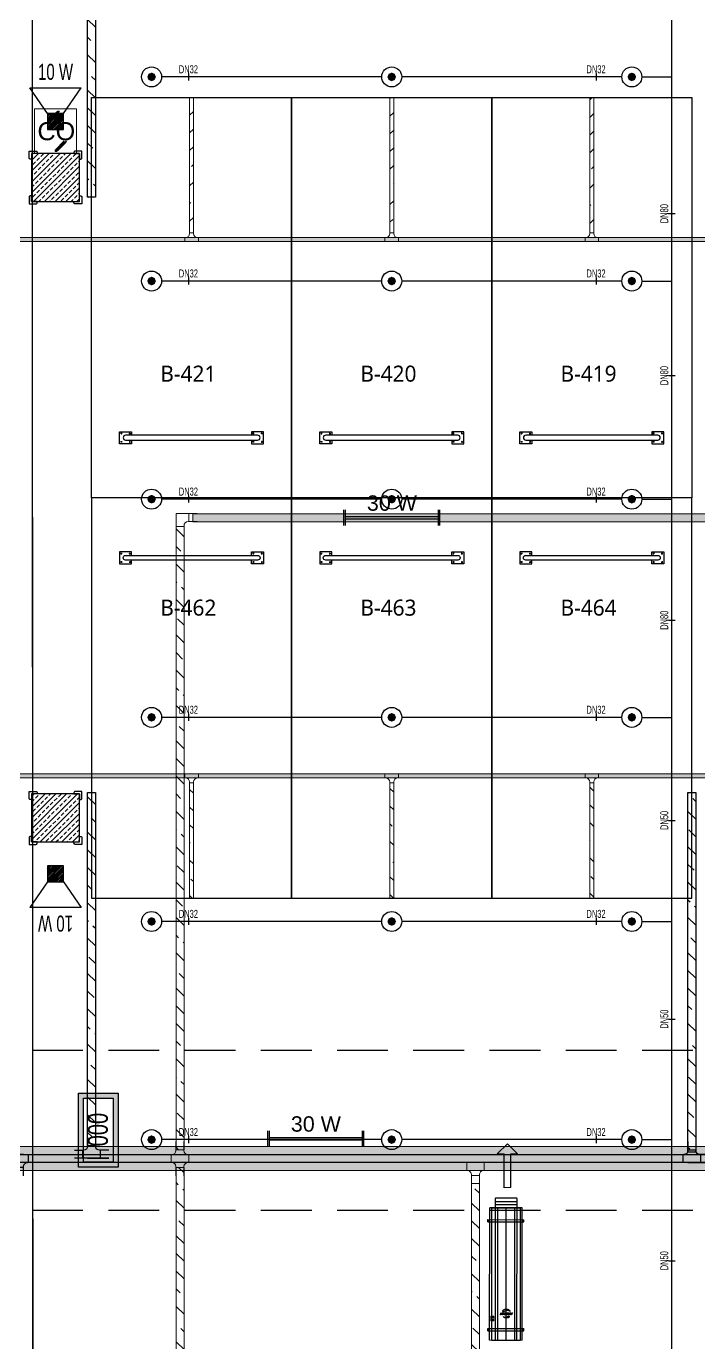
# Model space of a CAD drawing. Header units: millimetres. Extents: x -379292 to 1221486, y 92049 to 447512.
# Drawn here: x -167020 to -158620, y 170064 to 186507 of the extents above; entities that cross this region are included whole.
import ezdxf
from ezdxf.enums import TextEntityAlignment as Align

# ---------------------------------------------------------------- set-up
doc = ezdxf.new("R2010")
doc.units = ezdxf.units.MM
doc.linetypes.add('HIDDEN', pattern=[9.525, 6.35, -3.175])
for name, color, linetype in [('-M-YNGN-BORUID', 7, 'Continuous'), ('-M-YNGN-BORUUZUN', 7, 'Continuous'), ('-M-YNGN-BORUYUK', 7, 'Continuous'), ('-M-YNGN-SPR-YUK', 7, 'Continuous'), ('-M-YNGN-ZON4-CAP-', 7, 'Continuous'), ('-M-YNGN-ZON4-SPR-', 7, 'Continuous'), ('05_HATCH CONCRETE', 141, 'Continuous'), ('05_SYMBOL', 2, 'Continuous'), ('08_ARAÇ SAYIM', 140, 'Continuous'), ('08_LAMP', 4, 'Continuous'), ('08_LOUD SYSTEM', 4, 'Continuous'), ('202-A-Y-MahalAd', 141, 'Continuous'), ('AIR-J-U-355', 2, 'Continuous'), ('AIRONN ZONLAMA', 4, 'Continuous'), ('E_CT_ZA', 6, 'Continuous'), ('JF355', 2, 'Continuous')]:
    doc.layers.add(name, color=color, linetype=linetype)
doc.layers.add('-M-YNGN-SPR-CAPCIZGI', color=188, linetype='Continuous', plot=False)
for name, color, linetype, lineweight in [('-M-YNGN-ZON4', 3, 'SP', 30), ('08_DEDECTOR', 3, 'Continuous', 9), ('E_CT_AYDINLATMA', 3, 'Continuous', 9), ('E_CT_KA', 4, 'Continuous', 9), ('E_CT_KIRMIZI', 1, 'Continuous', 9)]:
    doc.layers.add(name, color=color, linetype=linetype, lineweight=lineweight)
doc.styles.add('CIZGI', font='tahoma.ttf', dxfattribs={"width": 0.8, "oblique": 20})
doc.styles.add('HCAD', font='HCAD.SHX', dxfattribs={"width": 0.8, "height": 0.2})
doc.styles.add('PIPESIZE', font='hcad.shx', dxfattribs={"width": 0.8})
doc.styles.add('SPR-NOT', font='romans.shx')
doc.styles.get("Standard").update_dxf_attribs({"font": 'segoeuil.ttf'})
doc.styles.add('TR', font='tsimpali.shx', dxfattribs={"width": 0.7})
doc.styles.add('WMF-Arial', font='TURK.SHX')
doc.styles.add('YAZI-2', font='arial.ttf', dxfattribs={"height": 2})
doc.styles.add('YAZI-3', font='arial.ttf', dxfattribs={"height": 3})
doc.linetypes.add('SP', pattern='A,2,-0.1,["SP",CIZGI,S=0.14,R=0.2,X=0,Y=-0.07],-0.255', length=2.355)
pattern_1 = [(225, (905000, -3e-07), (67.351921, -67.351921), []), (225, (904932.65, -3e-07), (67.351921, -67.351921), [47.625, -23.8125])]

# ---------------------------------------------------------------- blocks, each defined once
blk = doc.blocks.new('202_Vida')
at = {"color": 0, "linetype": 'ByBlock', "ltscale": 0.2}
for points in [[(1, 0), (-1, 0)], [(0, 1), (0, -1)]]:
    blk.add_lwpolyline(points, dxfattribs=at)
at = {"color": 0, "linetype": 'ByBlock'}
for radius in [0.42, 0.23, 0.155]:
    blk.add_circle((0, 0), radius, dxfattribs=at)
blk = doc.blocks.new('202_Stoper')
at = {"color": 0, "linetype": 'ByBlock'}
for points in [[(-750, -30), (-750, -75), (-900, -75), (-900, 75), (-750, 75), (-750, 30)], [(750, -30), (750, -75), (900, -75), (900, 75), (750, 75), (750, 30)]]:
    blk.add_lwpolyline(points, dxfattribs=at)
blk.add_lwpolyline([(825, -30, 1), (825, 30), (-825, 30, 1), (-825, -30)], format="xyb", close=True, dxfattribs=at)
at = {"color": 0, "linetype": 'ByBlock', "yscale": 10, "zscale": 10, "rotation": 180}
for p, xscale in [((-877, 53), -10), ((-772, 53), 10), ((772, 53), -10), ((877, 53), 10)]:
    blk.add_blockref('202_Vida', p, dxfattribs=dict(at, xscale=xscale))
at = {"color": 0, "linetype": 'ByBlock', "yscale": 10, "zscale": 10}
for p, xscale in [((-877, -52), 10), ((-772, -52), -10), ((772, -52), 10), ((877, -52), -10)]:
    blk.add_blockref('202_Vida', p, dxfattribs=dict(at, xscale=xscale))
blk = doc.blocks.new('202_Mahalblok')
at = {"color": 0, "linetype": 'ByBlock', "flags": 128}
blk.add_lwpolyline([(0, 0), (0, 5000), (2500, 5000), (2500, 0)], close=True, dxfattribs=at)
at = {"color": 252}
blk.add_blockref('202_Stoper', (1250, 750), dxfattribs=at)
at = {"color": 0, "linetype": 'ByBlock', "ltscale": 25}
blk.add_attdef('MAHALNO', text='', height=200, dxfattribs=at).set_placement((1209, 1390), align=Align.BOTTOM_CENTER)
blk = doc.blocks.new('bariyer')
at = {"color": 8, "ltscale": 25}
blk.add_lwpolyline([(0, -70), (15, -70, 0.414214), (30, -55), (30, 30), (-55, 30, 0.414214), (-70, 15), (-70, 0), (0, 0)], format="xyb", close=True, dxfattribs=at)
blk = doc.blocks.new('OtoParkBodrumKatMimari')
at = {"layer": '05_HATCH CONCRETE'}
h = blk.add_hatch(dxfattribs=at)
h.set_pattern_fill('ANSI33', color=8, scale=15, angle=180, style=0)
h.set_pattern_definition(pattern_1)
h.paths.add_polyline_path([(80000, 84100), (79400, 84100), (79400, 83500), (80000, 83500)])
h = blk.add_hatch(dxfattribs=at)
h.set_pattern_fill('ANSI33', color=8, scale=15, angle=180, style=0)
h.set_pattern_definition(pattern_1)
h.paths.add_polyline_path([(80000, 76100), (79400, 76100), (79400, 75500), (80000, 75500)])
at = {"color": 5}
for points in [[(80000, 84100), (79400, 84100), (79400, 83500), (80000, 83500)], [(80000, 76100), (79400, 76100), (79400, 75500), (80000, 75500)]]:
    blk.add_lwpolyline(points, close=True, dxfattribs=at)
at = {"layer": '05_SYMBOL', "color": 252, "linetype": 'HIDDEN', "ltscale": 100}
for points in [[(19400, 72900), (128500, 72900)], [(19400, 70900), (128500, 70900)]]:
    blk.add_lwpolyline(points, dxfattribs=at)
at = {"layer": '05_SYMBOL', "color": 8, "xscale": -1}
for p in [(79400, 84100), (79400, 76100)]:
    blk.add_blockref('bariyer', p, dxfattribs=at)
at = {"layer": '05_SYMBOL', "color": 8}
for p in [(80000, 84100), (80000, 76100)]:
    blk.add_blockref('bariyer', p, dxfattribs=at)
at = {"layer": '05_SYMBOL', "color": 8, "rotation": 180}
for p in [(79400, 83500), (79400, 75500)]:
    blk.add_blockref('bariyer', p, dxfattribs=at)
at = {"layer": '05_SYMBOL', "color": 8, "xscale": -1, "rotation": 180}
for p in [(80000, 83500), (80000, 75500)]:
    blk.add_blockref('bariyer', p, dxfattribs=at)
at = {"layer": '202-A-Y-MahalAd', "color": 8, "ltscale": 25}
for p, values in [((80150, 79800), {'MAHALNO': 'B-421'}), ((82650, 79800), {'MAHALNO': 'B-420'}), ((85150, 79800), {'MAHALNO': 'B-419'})]:
    blk.add_blockref('202_Mahalblok', p, dxfattribs=at).add_auto_attribs(values)
ref = blk.add_blockref('202_Mahalblok', (80150, 79800), dxfattribs=dict(at, xscale=-1, rotation=180))
ref.add_attrib('MAHALNO', 'B-462', dxfattribs={"layer": '0', "color": 0, "linetype": 'ByBlock', "ltscale": 25, "height": 200}).set_placement((81359, 78267), align=Align.BOTTOM_CENTER)
ref = blk.add_blockref('202_Mahalblok', (82650, 79800), dxfattribs=dict(at, xscale=-1, rotation=180))
ref.add_attrib('MAHALNO', 'B-463', dxfattribs={"layer": '0', "color": 0, "linetype": 'ByBlock', "ltscale": 25, "height": 200}).set_placement((83859, 78267), align=Align.BOTTOM_CENTER)
ref = blk.add_blockref('202_Mahalblok', (85150, 79800), dxfattribs=dict(at, xscale=-1, rotation=180))
ref.add_attrib('MAHALNO', 'B-464', dxfattribs={"layer": '0', "color": 0, "linetype": 'ByBlock', "ltscale": 25, "height": 200}).set_placement((86359, 78267), align=Align.BOTTOM_CENTER)
blk = doc.blocks.new('SP-C-UP-12')
at = {"ltscale": 10}
blk.add_line((0, 0), (0, 0), dxfattribs=at)
at = {"color": 1, "linetype": 'Continuous'}
blk.add_circle((0, 0), 12.5, dxfattribs=at)
at = {"ltscale": 10}
for points in [[(-5.4, 0), (-3.8, 3.8), (-3.8, -3.8), (0, 5.4)], [(-3.8, -3.8), (0, 5.4), (0, -5.4), (3.8, 3.8)], [(0, -5.4), (3.8, 3.8), (3.8, -3.8), (5.4, 0)]]:
    blk.add_solid(points, dxfattribs=at)
at = {"layer": '-M-YNGN-SPR-YUK', "style": 'SPR-NOT', "width": 0.5, "flags": 9}
for tag, p in [('YUK', (0, 17.8)), ('CAP', (0, 14.4)), ('TIP', (0.2, 10.8))]:
    blk.add_attdef(tag, text='', height=2.5, dxfattribs=at).set_placement(p, align=Align.MIDDLE_CENTER)
blk = doc.blocks.new('SPRKL100')
at = {"layer": '-M-YNGN-SPR-CAPCIZGI'}
blk.add_line((0, 0.43), (0, -0.43), dxfattribs=at)
at = {"layer": '-M-YNGN-BORUID', "color": 0, "style": 'HCAD', "width": 0.8, "flags": 1}
blk.add_attdef('DIC', text='', height=0.4, dxfattribs=at).set_placement((0, -1.69), align=Align.CENTER)
at = {"layer": '-M-YNGN-BORUUZUN', "color": 0, "style": 'HCAD', "width": 0.7}
blk.add_attdef('BOY', text='', height=0.8, dxfattribs=at).set_placement((0, -1.08), align=Align.CENTER)
at = {"layer": '-M-YNGN-BORUYUK', "color": 6, "style": 'PIPESIZE', "width": 0.8}
blk.add_attdef('YUK', text='', height=0.5, dxfattribs=at).set_placement((0, 1.87), align=Align.CENTER)
at = {"color": 0, "style": 'PIPESIZE', "width": 0.7}
blk.add_attdef('CAP', text='', height=1, dxfattribs=at).set_placement((0, 0.45), align=Align.CENTER)
blk = doc.blocks.new('A$C69E781E7')
at = {"layer": '-M-YNGN-ZON4', "ltscale": 500}
for p, q in [((-5190.9, -7485.1), (-5190.9, -2137.6)), ((-5553.4, -5882.6), (-5828.4, -5882.6)), ((-5253.4, -5882.6), (-5528.4, -5882.6)), ((-5228.4, -5882.6), (-5190.9, -5882.6)), ((-5553.4, -6137.6), (-5828.4, -6137.6)), ((-5253.4, -6137.6), (-5528.4, -6137.6)), ((-5228.4, -6137.6), (-5190.9, -6137.6)), ((-5553.4, -6410.1), (-5828.4, -6410.1)), ((-5253.4, -6410.1), (-5528.4, -6410.1)), ((-5228.4, -6410.1), (-5190.9, -6410.1)), ((-5553.4, -6682.6), (-5828.4, -6682.6)), ((-5253.4, -6682.6), (-5528.4, -6682.6)), ((-5228.4, -6682.6), (-5190.9, -6682.6)), ((-5553.4, -6937.6), (-5828.4, -6937.6)), ((-5253.4, -6937.6), (-5528.4, -6937.6)), ((-5228.4, -6937.6), (-5190.9, -6937.6)), ((-5553.4, -7210.1), (-5828.4, -7210.1)), ((-5253.4, -7210.1), (-5528.4, -7210.1)), ((-5228.4, -7210.1), (-5190.9, -7210.1))]:
    blk.add_line(p, q, dxfattribs=at)
at = {"layer": '-M-YNGN-ZON4-CAP-'}
ref = blk.add_blockref('SPRKL100', (-5794.9, -5882.6), dxfattribs=dict(at, xscale=10, yscale=10, zscale=10))
ref.add_attrib('CAP', 'DN32', dxfattribs={"layer": '0', "color": 0, "height": 10, "style": 'PIPESIZE', "width": 0.7}).set_placement((-5794.9, -5878.1), align=Align.CENTER)
ref = blk.add_blockref('SPRKL100', (-5285.6, -5882.6), dxfattribs=dict(at, xscale=10, yscale=10, zscale=10))
ref.add_attrib('CAP', 'DN32', dxfattribs={"layer": '0', "color": 0, "height": 10, "style": 'PIPESIZE', "width": 0.7}).set_placement((-5285.6, -5878.1), align=Align.CENTER)
ref = blk.add_blockref('SPRKL100', (-5190.9, -6053.4), dxfattribs=dict(at, xscale=10.00000000000001, yscale=10.00000000000001, zscale=10.00000000000001, rotation=90))
ref.add_attrib('CAP', 'DN80', dxfattribs={"layer": '0', "color": 0, "height": 10, "rotation": 90, "style": 'PIPESIZE', "width": 0.7}).set_placement((-5195.4, -6053.4), align=Align.CENTER)
ref = blk.add_blockref('SPRKL100', (-5794.9, -6137.6), dxfattribs=dict(at, xscale=10, yscale=10, zscale=10))
ref.add_attrib('CAP', 'DN32', dxfattribs={"layer": '0', "color": 0, "height": 10, "style": 'PIPESIZE', "width": 0.7}).set_placement((-5794.9, -6133.1), align=Align.CENTER)
ref = blk.add_blockref('SPRKL100', (-5285.6, -6137.6), dxfattribs=dict(at, xscale=10, yscale=10, zscale=10))
ref.add_attrib('CAP', 'DN32', dxfattribs={"layer": '0', "color": 0, "height": 10, "style": 'PIPESIZE', "width": 0.7}).set_placement((-5285.6, -6133.1), align=Align.CENTER)
ref = blk.add_blockref('SPRKL100', (-5190.9, -6255.7), dxfattribs=dict(at, xscale=10.00000000000001, yscale=10.00000000000001, zscale=10.00000000000001, rotation=90))
ref.add_attrib('CAP', 'DN80', dxfattribs={"layer": '0', "color": 0, "height": 10, "rotation": 90, "style": 'PIPESIZE', "width": 0.7}).set_placement((-5195.4, -6255.7), align=Align.CENTER)
ref = blk.add_blockref('SPRKL100', (-5794.9, -6410.1), dxfattribs=dict(at, xscale=10, yscale=10, zscale=10))
ref.add_attrib('CAP', 'DN32', dxfattribs={"layer": '0', "color": 0, "height": 10, "style": 'PIPESIZE', "width": 0.7}).set_placement((-5794.9, -6405.6), align=Align.CENTER)
ref = blk.add_blockref('SPRKL100', (-5285.6, -6410.1), dxfattribs=dict(at, xscale=10, yscale=10, zscale=10))
ref.add_attrib('CAP', 'DN32', dxfattribs={"layer": '0', "color": 0, "height": 10, "style": 'PIPESIZE', "width": 0.7}).set_placement((-5285.6, -6405.6), align=Align.CENTER)
ref = blk.add_blockref('SPRKL100', (-5190.9, -6561.3), dxfattribs=dict(at, xscale=10.00000000000001, yscale=10.00000000000001, zscale=10.00000000000001, rotation=90))
ref.add_attrib('CAP', 'DN80', dxfattribs={"layer": '0', "color": 0, "height": 10, "rotation": 90, "style": 'PIPESIZE', "width": 0.7}).set_placement((-5195.4, -6561.3), align=Align.CENTER)
ref = blk.add_blockref('SPRKL100', (-5794.9, -6682.6), dxfattribs=dict(at, xscale=10, yscale=10, zscale=10))
ref.add_attrib('CAP', 'DN32', dxfattribs={"layer": '0', "color": 0, "height": 10, "style": 'PIPESIZE', "width": 0.7}).set_placement((-5794.9, -6678.1), align=Align.CENTER)
ref = blk.add_blockref('SPRKL100', (-5285.6, -6682.6), dxfattribs=dict(at, xscale=10, yscale=10, zscale=10))
ref.add_attrib('CAP', 'DN32', dxfattribs={"layer": '0', "color": 0, "height": 10, "style": 'PIPESIZE', "width": 0.7}).set_placement((-5285.6, -6678.1), align=Align.CENTER)
ref = blk.add_blockref('SPRKL100', (-5190.9, -6811.4), dxfattribs=dict(at, xscale=10.00000000000001, yscale=10.00000000000001, zscale=10.00000000000001, rotation=90))
ref.add_attrib('CAP', 'DN50', dxfattribs={"layer": '0', "color": 0, "height": 10, "rotation": 90, "style": 'PIPESIZE', "width": 0.7}).set_placement((-5195.4, -6811.4), align=Align.CENTER)
ref = blk.add_blockref('SPRKL100', (-5794.9, -6937.6), dxfattribs=dict(at, xscale=10, yscale=10, zscale=10))
ref.add_attrib('CAP', 'DN32', dxfattribs={"layer": '0', "color": 0, "height": 10, "style": 'PIPESIZE', "width": 0.7}).set_placement((-5794.9, -6933.1), align=Align.CENTER)
ref = blk.add_blockref('SPRKL100', (-5285.6, -6937.6), dxfattribs=dict(at, xscale=10, yscale=10, zscale=10))
ref.add_attrib('CAP', 'DN32', dxfattribs={"layer": '0', "color": 0, "height": 10, "style": 'PIPESIZE', "width": 0.7}).set_placement((-5285.6, -6933.1), align=Align.CENTER)
ref = blk.add_blockref('SPRKL100', (-5190.9, -7059.6), dxfattribs=dict(at, xscale=10.00000000000001, yscale=10.00000000000001, zscale=10.00000000000001, rotation=90))
ref.add_attrib('CAP', 'DN50', dxfattribs={"layer": '0', "color": 0, "height": 10, "rotation": 90, "style": 'PIPESIZE', "width": 0.7}).set_placement((-5195.4, -7059.6), align=Align.CENTER)
ref = blk.add_blockref('SPRKL100', (-5794.9, -7210.1), dxfattribs=dict(at, xscale=10, yscale=10, zscale=10))
ref.add_attrib('CAP', 'DN32', dxfattribs={"layer": '0', "color": 0, "height": 10, "style": 'PIPESIZE', "width": 0.7}).set_placement((-5794.9, -7205.6), align=Align.CENTER)
ref = blk.add_blockref('SPRKL100', (-5285.6, -7210.1), dxfattribs=dict(at, xscale=10, yscale=10, zscale=10))
ref.add_attrib('CAP', 'DN32', dxfattribs={"layer": '0', "color": 0, "height": 10, "style": 'PIPESIZE', "width": 0.7}).set_placement((-5285.6, -7205.6), align=Align.CENTER)
ref = blk.add_blockref('SPRKL100', (-5190.9, -7361.4), dxfattribs=dict(at, xscale=10.00000000000001, yscale=10.00000000000001, zscale=10.00000000000001, rotation=90))
ref.add_attrib('CAP', 'DN50', dxfattribs={"layer": '0', "color": 0, "height": 10, "rotation": 90, "style": 'PIPESIZE', "width": 0.7}).set_placement((-5195.4, -7361.4), align=Align.CENTER)
at = {"layer": '-M-YNGN-ZON4-SPR-'}
for p in [(-5840.9, -5882.6), (-5540.9, -5882.6), (-5240.9, -5882.6), (-5840.9, -6137.6), (-5540.9, -6137.6), (-5240.9, -6137.6), (-5840.9, -6410.1), (-5540.9, -6410.1), (-5240.9, -6410.1), (-5840.9, -6682.6), (-5540.9, -6682.6), (-5240.9, -6682.6), (-5840.9, -6937.6), (-5540.9, -6937.6), (-5240.9, -6937.6), (-5840.9, -7210.1), (-5540.9, -7210.1), (-5240.9, -7210.1)]:
    blk.add_blockref('SP-C-UP-12', p, dxfattribs=at)
blk = doc.blocks.new('*U601')
h = blk.add_hatch()
h.set_pattern_fill('ANSI33', color=0, scale=50, angle=1, style=0)
h.paths.add_polyline_path([(-44717, 100), (-232, 100), (-232, 0), (-44717, 0)])
at = {"color": 0}
blk.add_lwpolyline([(-44717, 100), (-232, 100), (-232, 0), (-44717, 0)], close=True, dxfattribs=at)
at = {"ltscale": 25, "flags": 1}
for tag, p in [('YUKSEKLIK', (-229, -149)), ('KALINLIK', (-229, -213))]:
    blk.add_attdef(tag, p, '', height=50, dxfattribs=at)
blk = doc.blocks.new('*U602')
h = blk.add_hatch()
h.set_pattern_fill('ANSI33', color=0, scale=50, angle=1, style=0)
h.paths.add_polyline_path([(-7839, 100), (-514, 100), (-514, 0), (-7839, 0)])
at = {"color": 0}
blk.add_lwpolyline([(-7839, 100), (-514, 100), (-514, 0), (-7839, 0)], close=True, dxfattribs=at)
at = {"ltscale": 25, "flags": 1}
for tag, p in [('YUKSEKLIK', (-229, -149)), ('KALINLIK', (-229, -213))]:
    blk.add_attdef(tag, p, '', height=50, dxfattribs=at)
blk = doc.blocks.new('*U133')
at = {"color": 0}
for p, q in [((0, 0), (0, 264)), ((0, 264), (264, 264)), ((160, 264), (160, 164)), ((0, 104), (100, 104)), ((100, 0), (100, 114)), ((264, 164), (150, 164))]:
    blk.add_line(p, q, dxfattribs=at)
blk.add_arc((150, 114), 50, 90, 180, dxfattribs=at)
blk = doc.blocks.new('*U603')
h = blk.add_hatch()
h.set_pattern_fill('ANSI33', color=0, scale=50, angle=1, style=0)
h.paths.add_polyline_path([(-8167, 100), (-382, 100), (-382, 0), (-8167, 0)])
at = {"color": 0}
blk.add_lwpolyline([(-8167, 100), (-382, 100), (-382, 0), (-8167, 0)], close=True, dxfattribs=at)
at = {"ltscale": 25, "flags": 1}
for tag, p in [('YUKSEKLIK', (-229, -149)), ('KALINLIK', (-229, -213))]:
    blk.add_attdef(tag, p, '', height=50, dxfattribs=at)
blk = doc.blocks.new('*U213')
at = {"color": 0}
for p, q in [((0, 428), (0, 314)), ((100, 428), (100, 314)), ((-164, 264), (-50, 264)), ((-60, 264), (-60, 164)), ((0, 324), (100, 324)), ((264, 264), (150, 264)), ((160, 264), (160, 164)), ((-164, 164), (-50, 164)), ((0, 0), (0, 114)), ((0, 104), (100, 104)), ((100, 0), (100, 114)), ((264, 164), (150, 164))]:
    blk.add_line(p, q, dxfattribs=at)
for centre, start, end in [((-50, 314), 270, 0), ((150, 314), 180, 270), ((-50, 114), 0, 90), ((150, 114), 90, 180)]:
    blk.add_arc(centre, 50, start, end, dxfattribs=at)
blk = doc.blocks.new('*U756')
h = blk.add_hatch()
h.set_pattern_fill('ANSI33', color=0, scale=50, angle=1, style=0)
h.paths.add_polyline_path([(-1851, 50), (57124, 50), (57124, 0), (-1851, 0)])
at = {"color": 0}
blk.add_lwpolyline([(-1851, 50), (57124, 50), (57124, 0), (-1851, 0)], close=True, dxfattribs=at)
at = {"ltscale": 25, "flags": 1}
for tag, p in [('YUKSEKLIK', (-229, -149)), ('KALINLIK', (-229, -213))]:
    blk.add_attdef(tag, p, '', height=50, dxfattribs=at)
blk = doc.blocks.new('*U767')
h = blk.add_hatch()
h.set_pattern_fill('ANSI33', color=0, scale=50, angle=1, style=0)
h.paths.add_polyline_path([(-2083, 50), (52607, 50), (52607, 0), (-2083, 0)])
at = {"color": 0}
blk.add_lwpolyline([(-2083, 50), (52607, 50), (52607, 0), (-2083, 0)], close=True, dxfattribs=at)
at = {"ltscale": 25, "flags": 1}
for tag, p in [('YUKSEKLIK', (-229, -149)), ('KALINLIK', (-229, -213))]:
    blk.add_attdef(tag, p, '', height=50, dxfattribs=at)
blk = doc.blocks.new('*U903')
h = blk.add_hatch()
h.set_pattern_fill('ANSI33', color=0, scale=50, angle=1, style=0)
h.paths.add_polyline_path([(-3797, 100), (140, 100), (140, 0), (-3797, 0)])
at = {"color": 0}
blk.add_lwpolyline([(-3797, 100), (140, 100), (140, 0), (-3797, 0)], close=True, dxfattribs=at)
at = {"ltscale": 25, "flags": 1}
for tag, p in [('YUKSEKLIK', (-229, -149)), ('KALINLIK', (-229, -213))]:
    blk.add_attdef(tag, p, '', height=50, dxfattribs=at)
blk = doc.blocks.new('*U918')
h = blk.add_hatch()
h.set_pattern_fill('ANSI33', color=0, scale=50, angle=1, style=0)
h.paths.add_polyline_path([(-4485, 100), (-69, 100), (-69, 0), (-4485, 0)])
at = {"color": 0}
blk.add_lwpolyline([(-4485, 100), (-69, 100), (-69, 0), (-4485, 0)], close=True, dxfattribs=at)
at = {"ltscale": 25, "flags": 1}
for tag, p in [('YUKSEKLIK', (-229, -149)), ('KALINLIK', (-229, -213))]:
    blk.add_attdef(tag, p, '', height=50, dxfattribs=at)
blk = doc.blocks.new('*U418')
at = {"color": 0}
for p, q in [((264, 264), (-164, 264)), ((-60, 264), (-60, 164)), ((0, 264), (264, 264)), ((160, 264), (160, 164)), ((-164, 164), (-50, 164)), ((0, 0), (0, 114)), ((0, 104), (100, 104)), ((100, 0), (100, 114)), ((264, 164), (150, 164))]:
    blk.add_line(p, q, dxfattribs=at)
for centre, start, end in [((-50, 114), 0, 90), ((150, 114), 90, 180)]:
    blk.add_arc(centre, 50, start, end, dxfattribs=at)
blk = doc.blocks.new('*U419')
at = {"color": 0}
for p, q in [((264, 264), (-164, 264)), ((-60, 264), (-60, 164)), ((0, 264), (264, 264)), ((160, 264), (160, 164)), ((-164, 164), (-50, 164)), ((0, 0), (0, 114)), ((0, 104), (100, 104)), ((100, 0), (100, 114)), ((264, 164), (150, 164))]:
    blk.add_line(p, q, dxfattribs=at)
for centre, start, end in [((-50, 114), 0, 90), ((150, 114), 90, 180)]:
    blk.add_arc(centre, 50, start, end, dxfattribs=at)
blk = doc.blocks.new('*U819')
h = blk.add_hatch()
h.set_pattern_fill('ANSI33', color=0, scale=50, angle=1, style=0)
h.paths.add_polyline_path([(-4483, 100), (9, 100), (9, 0), (-4483, 0)])
at = {"color": 0}
blk.add_lwpolyline([(-4483, 100), (9, 100), (9, 0), (-4483, 0)], close=True, dxfattribs=at)
at = {"ltscale": 25, "flags": 1}
for tag, p in [('YUKSEKLIK', (-229, -149)), ('KALINLIK', (-229, -213))]:
    blk.add_attdef(tag, p, '', height=50, dxfattribs=at)
blk = doc.blocks.new('*U424')
at = {"color": 0}
for p, q in [((264, 264), (-164, 264)), ((-60, 264), (-60, 164)), ((0, 264), (264, 264)), ((160, 264), (160, 164)), ((-164, 164), (-50, 164)), ((0, 0), (0, 114)), ((0, 104), (100, 104)), ((100, 0), (100, 114)), ((264, 164), (150, 164))]:
    blk.add_line(p, q, dxfattribs=at)
for centre, start, end in [((-50, 114), 0, 90), ((150, 114), 90, 180)]:
    blk.add_arc(centre, 50, start, end, dxfattribs=at)
blk = doc.blocks.new('*U987')
h = blk.add_hatch()
h.set_pattern_fill('ANSI33', color=0, scale=50, angle=1, style=0)
h.paths.add_polyline_path([(3890, 100), (6895, 100), (6895, 0), (3890, 0)])
at = {"color": 0}
blk.add_lwpolyline([(3890, 100), (6895, 100), (6895, 0), (3890, 0)], close=True, dxfattribs=at)
at = {"ltscale": 25, "flags": 1}
for tag, p in [('YUKSEKLIK', (-229, -149)), ('KALINLIK', (-229, -213))]:
    blk.add_attdef(tag, p, '', height=50, dxfattribs=at)
blk = doc.blocks.new('*U484')
at = {"color": 0}
for p, q in [((264, 264), (-164, 264)), ((-60, 264), (-60, 164)), ((0, 264), (264, 264)), ((160, 264), (160, 164)), ((-164, 164), (-50, 164)), ((0, 0), (0, 114)), ((0, 104), (100, 104)), ((100, 0), (100, 114)), ((264, 164), (150, 164))]:
    blk.add_line(p, q, dxfattribs=at)
for centre, start, end in [((-50, 114), 0, 90), ((150, 114), 90, 180)]:
    blk.add_arc(centre, 50, start, end, dxfattribs=at)
blk = doc.blocks.new('40 W SIVA ÜSTÜ ETANJ LED 50')
at = {"layer": '08_LAMP'}
for p, q in [((-625, -100), (-625, 100)), ((-605, -100), (-605, 100)), ((-605, 15), (605, 15)), ((605, -100), (605, 100)), ((625, -100), (625, 100)), ((-605, -15), (605, -15))]:
    blk.add_line(p, q, dxfattribs=at)
at = {"layer": '08_LAMP', "color": 2, "style": 'YAZI-2'}
blk.add_text('30 W', height=200, dxfattribs=at).set_placement((0, 90), align=Align.CENTER)
blk = doc.blocks.new('40 W SIVA ÜSTÜ ETANJ LED 50--')
at = {"layer": '08_LAMP'}
for p, q in [((-625, -100), (-625, 100)), ((-605, -100), (-605, 100)), ((-605, 15), (605, 15)), ((605, -100), (605, 100)), ((625, -100), (625, 100)), ((-605, -15), (605, -15))]:
    blk.add_line(p, q, dxfattribs=at)
at = {"layer": '08_LAMP', "color": 2, "style": 'YAZI-2'}
blk.add_text('30 W', height=200, dxfattribs=at).set_placement((0, 90), align=Align.CENTER)
blk = doc.blocks.new('TEK YUZLU 1 SATIR 3 KARAKTER')
at = {"layer": '08_ARAÇ SAYIM'}
h = blk.add_hatch(color=7, dxfattribs=at)
h.dxf.hatch_style = 1
h.paths.add_polyline_path([(-40, 43.5), (40, 43.5), (40, 6.2), (-40, 6.2)], flags=16)
h.paths.add_polyline_path([(-46.3, 49.8), (46.3, 49.8), (46.3, 0), (-46.3, 0)])
for points in [[(-46.3, 49.8), (46.3, 49.8), (46.3, 0), (-46.3, 0)], [(-40, 43.5), (40, 43.5), (40, 6.2), (-40, 6.2)]]:
    blk.add_lwpolyline(points, close=True, dxfattribs=at)
at = {"layer": '08_ARAÇ SAYIM', "color": 7, "style": 'WMF-Arial', "width": 0.75}
blk.add_text('000', height=25, dxfattribs=at).set_placement((0.7, 12.9), align=Align.CENTER)
blk = doc.blocks.new('CO 250')
at = {"layer": '08_DEDECTOR'}
for p, q in [((17, 243), (-84, 142)), ((45, 251), (-74, 132)), ((37, 223), (-64, 122)), ((45, 250), (45, 243)), ((114, -136), (-5, -255)), ((104, -126), (3, -227)), ((124, -146), (23, -247)), ((-5, -247), (-5, -255)), ((-5, -255), (3, -255))]:
    blk.add_line(p, q, dxfattribs=at)
at = {"layer": '08_DEDECTOR', "ltscale": 25}
blk.add_lwpolyline([(-262, 278), (-262, -278), (262, -278), (262, 278)], close=True, dxfattribs=at)
at = {"layer": '08_DEDECTOR'}
for centre, radius, start, end in [((37, 223), 27.7, 72.9688, 135), ((17, 243), 27.7, 315, 0), ((-55, 112), 41.6, 135, 180), ((-55, 112), 27.7, 135, 180), ((-55, 112), 13.9, 135, 180), ((95, -116), 13.9, 315, 350.4112), ((95, -116), 27.7, 315, 355.2224), ((95, -116), 41.6, 315, 356.817), ((23, -247), 27.7, 135, 180), ((3, -227), 27.7, 270, 315)]:
    blk.add_arc(centre, radius, start, end, dxfattribs=at)
at = {"layer": '08_DEDECTOR', "color": 3, "style": 'YAZI-3'}
blk.add_text('CO', height=225, dxfattribs=at).set_placement((-226, -113))
blk = doc.blocks.new('15 W HORN 100_HARİCİ TİP')
at = {"layer": '08_LOUD SYSTEM'}
h = blk.add_hatch(dxfattribs=at)
h.set_pattern_fill('ANSI31', color=2, scale=4.8)
h.set_pattern_definition([(45, (-341645.439, -380325.335), (-10.77630735, 10.77630735), [])])
h.paths.add_polyline_path([(-100, 0), (100, 0), (100, 200), (-100, 200)])
at = {"layer": '08_LOUD SYSTEM', "ltscale": 2}
for p, q in [((-320, 520), (320, 520)), ((-100, 200), (-320, 520)), ((100, 200), (320, 520))]:
    blk.add_line(p, q, dxfattribs=at)
at = {"layer": '08_LOUD SYSTEM'}
blk.add_lwpolyline([(100, 0), (100, 200), (-100, 200), (-100, 0)], close=True, dxfattribs=at)
at = {"layer": '08_LOUD SYSTEM', "color": 2, "ltscale": 2, "style": 'TR', "width": 0.7}
blk.add_text('10 W', height=200, dxfattribs=at).set_placement((0, 620), align=Align.CENTER)
blk = doc.blocks.new('ju355')
at = {"layer": 'AIR-J-U-355', "color": 2, "linetype": 'Continuous'}
for p, q in [((82.7, 20.1), (-82.9, 20.1)), ((-82.9, 20.1), (-82.9, -20.5)), ((-68.1, -18.3), (-68, 22.3)), ((-68.1, -22.7), (-68, 22.3)), ((-65.3, 22.3), (-68, 22.3)), ((-65.3, 22.3), (-68, 22.3)), ((-65.3, -22.7), (-65.3, 22.3)), ((70.7, 22.2), (68, 22.3)), ((68, -22.8), (68, 22.3)), ((70.7, -22.8), (70.7, 22.2)), ((-94.8, 12.9), (-94.9, 12.8)), ((-94.9, 12.8), (-94.9, 12.7)), ((-94.9, 12.7), (-94.9, -12.5)), ((-94.7, 13.3), (-94.8, 13.2)), ((-94.8, 13.2), (-94.8, 13.1)), ((-94.8, 13.1), (-94.8, 13)), ((-94.8, 13), (-94.8, 12.9)), ((-94.6, 13.5), (-94.7, 13.4)), ((-94.7, 13.4), (-94.7, 13.3)), ((-94.5, 13.6), (-94.6, 13.5)), ((-94.4, 13.7), (-94.5, 13.6)), ((-94.5, 13.6), (-94.5, 13.6)), ((-94.3, 13.7), (-94.4, 13.7)), ((-94.2, 13.8), (-94.3, 13.7)), ((-94.1, 13.8), (-94.2, 13.8)), ((-94, 13.8), (-94.1, 13.8)), ((-94.1, 13.8), (-94.1, 13.8)), ((-92.6, 13.8), (-94, 13.8)), ((-92.6, 13.8), (-94, 13.8)), ((-92.6, 13.8), (-94, 13.8)), ((-92.6, 13.8), (-93.9, 13.8)), ((-92.6, 13.8), (-93.9, 13.8)), ((-92.6, 13.8), (-93.9, 13.8)), ((-82.9, 13.8), (-92.6, 13.8)), ((-90.9, -13.6), (-90.9, 13.8)), ((-90.9, -13.6), (-90.9, 13.8)), ((-90.9, -13.6), (-90.9, 13.8)), ((-86.8, -13.6), (-86.8, 13.9)), ((82.7, 13.6), (-82.7, 13.8)), ((-82.7, 10.5), (82.9, 10.3)), ((82.7, 0), (-82.7, 0)), ((48.3, 3.6), (50.7, 3.6)), ((48.4, 2.9), (48.3, 3.6)), ((48.4, 7.2), (48.4, 7.9)), ((48.4, 7.9), (50.7, 6.9)), ((48.8, 7), (48.4, 7.2)), ((50.7, 6.2), (48.4, 5.2)), ((48.4, 5.9), (48.8, 6.1)), ((48.4, 5.2), (48.4, 5.9)), ((48.4, 4.9), (50.7, 4.9)), ((48.4, 4.2), (48.4, 4.9)), ((50.7, 4.2), (48.4, 4.2)), ((48.4, 2.2), (49.3, 2.9)), ((49.3, 2.9), (48.4, 2.9)), ((49.3, 2.2), (48.4, 1.4)), ((48.4, 1.4), (48.4, 2.2)), ((48.8, 6.1), (48.8, 7)), ((49.2, 6.8), (49.9, 6.6)), ((49.2, 6.3), (49.2, 6.8)), ((49.9, 6.6), (49.2, 6.3)), ((49.7, 2.6), (49.7, 2.9)), ((49.7, 2.9), (50.2, 2.9)), ((49.9, 1.6), (49.9, 1.6)), ((50.2, 2.9), (50.2, 2.6)), ((50.7, 6.9), (50.7, 6.2)), ((50.7, 4.9), (50.7, 4.2)), ((50.7, 3.6), (50.7, 2.3)), ((-94.9, -12.5), (-94.9, -12.6)), ((-94.9, -12.6), (-94.9, -12.7)), ((-94.9, -12.7), (-94.8, -12.8)), ((-94.8, -12.8), (-94.8, -12.9)), ((-94.8, -12.9), (-94.8, -13)), ((-94.8, -13), (-94.7, -13.1)), ((-94.7, -13.1), (-94.7, -13.2)), ((-94.7, -13.2), (-94.6, -13.3)), ((-94.6, -13.3), (-94.5, -13.4)), ((-94.5, -13.4), (-94.5, -13.4)), ((-94.5, -13.4), (-94.4, -13.5)), ((-94.4, -13.5), (-94.3, -13.5)), ((-94.3, -13.5), (-94.2, -13.6)), ((-94.2, -13.6), (-94.2, -13.6)), ((-94.2, -13.6), (-94.1, -13.6)), ((-94.1, -13.6), (-94, -13.6)), ((-94, -13.6), (-92.6, -13.6)), ((-94, -13.6), (-92.6, -13.6)), ((-94, -13.6), (-92.6, -13.6)), ((-93.9, -13.6), (-92.6, -13.6)), ((-93.9, -13.6), (-92.6, -13.6)), ((-93.9, -13.6), (-92.6, -13.6)), ((-92.6, -13.6), (-82.9, -13.6)), ((82.9, -10.4), (-82.7, -10.3)), ((-82.6, -13.6), (82.7, -13.7)), ((48.3, -1.7), (50.7, -1.7)), ((48.3, -2.1), (48.3, -1.7)), ((50, -2.1), (48.3, -2.1)), ((48.3, -4.4), (50.7, -4.4)), ((48.3, -4.8), (48.3, -4.4)), ((50, -4.8), (48.3, -4.8)), ((48.4, -3.8), (50, -2.1)), ((48.4, -4), (48.4, -3.8)), ((50.7, -4), (48.4, -4)), ((48.4, -6.5), (50, -4.8)), ((48.4, -6.7), (48.4, -6.5)), ((50.7, -6.8), (48.4, -6.7)), ((50.7, -1.9), (49, -3.6)), ((49, -3.6), (50.7, -3.7)), ((50.7, -4.7), (49, -6.4)), ((49, -6.4), (50.7, -6.4)), ((50.7, -1.7), (50.7, -1.9)), ((50.7, -4.4), (50.7, -4.7)), ((50.7, -6.4), (50.7, -6.8)), ((50.8, -1.4), (50.8, -1.8)), ((82.7, -20.6), (-82.9, -20.5)), ((-65.3, -22.7), (-68.1, -22.7)), ((70.7, -22.8), (68, -22.8))]:
    blk.add_line(p, q, dxfattribs=at)
at = {"layer": 'AIR-J-U-355', "color": 2, "lineweight": 13, "ltscale": 0.005}
for p, q in [((82.7, -20.6), (82.7, 20.1)), ((58.5, -15.3), (52.4, -15.3)), ((52.4, -15.3), (52.4, -18.9)), ((58.5, -18.9), (58.5, -15.3)), ((52.4, -18.9), (58.5, -18.9))]:
    blk.add_line(p, q, dxfattribs=at)
at = {"layer": 'AIR-J-U-355', "color": 2}
for p, q in [((-150.2, 14.3), (-162.9, 1.6)), ((-150.1, -11), (-162.9, 1.6)), ((-150.2, 5.9), (-150.2, 14.3)), ((-108, 6.1), (-150.2, 5.9)), ((-108, 6.1), (-107.9, -2.4)), ((-107.9, -2.4), (-150.2, -2.6)), ((-150.1, -11), (-150.2, -2.6))]:
    blk.add_line(p, q, dxfattribs=at)
at = {"layer": 'AIR-J-U-355', "color": 2, "linetype": 'Continuous'}
for centre, radius in [((-66.7, 21.3), 0.354), ((-66.7, 21.3), 0.354), ((69.3, 21.2), 0.354), ((-66.7, -21.6), 0.354), ((-66.7, -21.6), 0.354), ((54, -17.1), 0.599), ((54, -17.1), 0.599), ((57, -17.1), 0.599), ((57, -17.1), 0.599), ((69.3, -21.7), 0.354), ((69.3, -21.7), 0.354)]:
    blk.add_circle(centre, radius, dxfattribs=at)
for centre, radius, start, end in [((50, 2.3), 0.645, 184.0636, 262.3259), ((49.9, 2.6), 0.274, 177.3972, 357.3972), ((50, 2.3), 0.72, 262.3259, 356.7067)]:
    blk.add_arc(centre, radius, start, end, dxfattribs=at)
at = {"layer": 'AIR-J-U-355', "color": 2, "linetype": 'Continuous', "extrusion": (0, 0, -1)}
for major_axis, ratio in [((-0.01, -1.36), 0.908445), ((0.006, 0.985), 0.934933)]:
    blk.add_ellipse((49.5, -0.1), major_axis=major_axis, ratio=ratio, dxfattribs=at)
at = {"layer": 'AIR-J-U-355', "color": 2, "linetype": 'Continuous'}
for points, knots in [([(46.1, 5), (46.1, 5), (46.1, 5), (46.1, 5), (46.2, 5), (46.2, 5), (46.2, 5), (46.2, 5), (46.2, 5), (46.2, 5), (46.2, 5), (46.1, 4.9), (46.1, 4.8), (45.9, 4.6), (45.7, 4.3), (45.6, 4), (45.4, 3.7), (45.3, 3.1), (45.1, 2.4), (45, 1.7), (45.1, 0.8), (45.4, -0.1), (45.8, -1), (46.2, -1.8), (46.5, -2.4), (46.6, -2.8), (46.7, -3.2), (46.8, -3.6), (46.7, -4), (46.5, -4.3), (46.2, -4.3), (45.8, -4.3), (45.4, -4), (45.1, -3.6), (44.7, -3), (44.3, -2.1), (44, -0.9), (44, 0.2), (44, 1.3), (44.2, 2.1), (44.5, 2.9), (44.9, 3.6), (45.3, 4.2), (45.6, 4.6), (45.9, 4.8), (46, 4.9), (46.1, 5), (46.1, 5)], [0, 0, 0, 0, 0.001347, 0.00172, 0.002023, 0.002244, 0.002452, 0.002667, 0.002909, 0.00347, 0.004196, 0.005682, 0.009311, 0.025522, 0.043378, 0.057014, 0.067583, 0.10026, 0.136315, 0.170769, 0.211631, 0.252886, 0.304984, 0.357144, 0.377587, 0.398124, 0.41882, 0.439365, 0.455344, 0.470785, 0.486346, 0.502438, 0.525763, 0.549141, 0.572313, 0.626971, 0.689072, 0.751245, 0.792637, 0.834146, 0.875615, 0.910287, 0.945553, 0.97619, 0.989254, 0.994701, 1, 1, 1, 1]), ([(52.5, 3.6), (52.6, 3.7), (52.6, 3.8), (52.7, 3.9), (52.9, 4), (53.2, 4.1), (53.5, 4), (53.7, 3.7), (54, 3.4), (54.3, 2.9), (54.6, 2.2), (54.8, 1.3), (54.8, 0.4), (54.8, -0.5), (54.6, -1.4), (54.2, -2.2), (53.9, -2.8), (53.5, -3.2), (53.2, -3.4), (53.1, -3.5)], [0, 0, 0, 0, 0.0168256, 0.0323617, 0.0637267, 0.0873303, 0.1103993, 0.1581358, 0.2050378, 0.2514942, 0.3451779, 0.4385235, 0.532065, 0.625912, 0.7301372, 0.8352318, 0.8905608, 0.9450754, 1, 1, 1, 1]), ([(53.1, -3.5), (53.2, -3.3), (53.5, -2.8), (53.8, -2), (53.9, -1.1), (53.9, -0.3), (53.7, 0.6), (53.3, 1.4), (53, 2.1), (52.7, 2.6), (52.6, 3), (52.5, 3.3), (52.5, 3.5), (52.5, 3.6)], [0, 0, 0, 0, 0.112581, 0.224936, 0.337491, 0.449603, 0.562299, 0.686336, 0.807829, 0.865935, 0.925918, 0.967783, 1, 1, 1, 1])]:
    blk.add_open_spline(points, degree=3, knots=knots, dxfattribs=at)
blk = doc.blocks.new('DZFDGHFÜ')
at = {"layer": 'JF355'}
blk.add_lwpolyline([(24084.4, 6568.3), (24119.9, 6568.3), (24119.9, 6402.7), (24084.4, 6402.7), (24084.4, 6568.3)], dxfattribs=at)
at = {"layer": 'AIR-J-U-355', "rotation": 270}
blk.add_blockref('ju355', (24102.4, 6485.6), dxfattribs=at)
blk = doc.blocks.new('*U1030')
h = blk.add_hatch()
h.set_pattern_fill('ANSI33', color=0, scale=50, angle=1, style=0)
h.paths.add_polyline_path([(-2093, 50), (-403, 50), (-403, 0), (-2093, 0)])
at = {"color": 0}
blk.add_lwpolyline([(-2093, 50), (-403, 50), (-403, 0), (-2093, 0)], close=True, dxfattribs=at)
at = {"ltscale": 25, "flags": 1}
for tag, p in [('YUKSEKLIK', (-229, -149)), ('KALINLIK', (-229, -213))]:
    blk.add_attdef(tag, p, '', height=50, dxfattribs=at)
blk = doc.blocks.new('*U1012')
at = {"color": 0}
for p, q in [((214, 214), (-164, 214)), ((-60, 214), (-60, 164)), ((0, 214), (214, 214)), ((110, 214), (110, 164)), ((-164, 164), (-50, 164)), ((0, 0), (0, 114)), ((0, 104), (50, 104)), ((50, 0), (50, 114)), ((214, 164), (100, 164))]:
    blk.add_line(p, q, dxfattribs=at)
for centre, start, end in [((-50, 114), 0, 90), ((100, 114), 90, 180)]:
    blk.add_arc(centre, 50, start, end, dxfattribs=at)
blk = doc.blocks.new('*U1011')
h = blk.add_hatch()
h.set_pattern_fill('ANSI33', color=0, scale=50, angle=1, style=0)
h.paths.add_polyline_path([(-2093, 50), (-653, 50), (-653, 0), (-2093, 0)])
at = {"color": 0}
blk.add_lwpolyline([(-2093, 50), (-653, 50), (-653, 0), (-2093, 0)], close=True, dxfattribs=at)
at = {"ltscale": 25, "flags": 1}
for tag, p in [('YUKSEKLIK', (-229, -149)), ('KALINLIK', (-229, -213))]:
    blk.add_attdef(tag, p, '', height=50, dxfattribs=at)
blk = doc.blocks.new('*U655')
h = blk.add_hatch()
h.set_pattern_fill('ANSI33', color=0, scale=50, angle=1, style=0)
h.paths.add_polyline_path([(-115024, 100), (-249, 100), (-249, 0), (-115024, 0)])
at = {"color": 0}
blk.add_lwpolyline([(-115024, 100), (-249, 100), (-249, 0), (-115024, 0)], close=True, dxfattribs=at)
at = {"ltscale": 25, "flags": 1}
for tag, p in [('YUKSEKLIK', (-229, -149)), ('KALINLIK', (-229, -213))]:
    blk.add_attdef(tag, p, '', height=50, dxfattribs=at)
blk = doc.blocks.new('*U722')
h = blk.add_hatch()
h.set_pattern_fill('ANSI33', color=0, scale=50, angle=1, style=0)
h.paths.add_polyline_path([(-115264, 300), (-889, 300), (-889, 0), (-115264, 0)])
at = {"color": 0}
blk.add_lwpolyline([(-115264, 300), (-889, 300), (-889, 0), (-115264, 0)], close=True, dxfattribs=at)
at = {"ltscale": 25, "flags": 1}
for tag, p in [('YUKSEKLIK', (-229, -149)), ('KALINLIK', (-229, -213))]:
    blk.add_attdef(tag, p, '', height=50, dxfattribs=at)

msp = doc.modelspace()

# ---------------------------------------------------------------- block references
at = {"color": 8}
msp.add_blockref('OtoParkBodrumKatMimari', (-246354.8, 100818.8), dxfattribs=at)

# ---------------------------------------------------------------- next in the draw order: linework, layer by layer
at = {"layer": 'AIRONN ZONLAMA', "color": 3, "ltscale": 25}
msp.add_lwpolyline([(-233504.6, 201649.1), (-233454.6, 179399.1), (-241154.6, 179399.1), (-241154.6, 161849.1), (-233504.6, 161849.1), (-233504.6, 157649.1), (-241354.6, 157761.1), (-180574.5, 105849.1), (-166904.6, 105899.1), (-166954.6, 208399.1), (-175954.6, 208399.1), (-175948.2, 201699.1), (-233504.6, 201699.1)], dxfattribs=at)
at = {"layer": 'AIRONN ZONLAMA', "color": 1, "ltscale": 25}
msp.add_lwpolyline([(-166904.6, 105899.1), (-166951.6, 202285.7)], dxfattribs=at)

# ---------------------------------------------------------------- next in the draw order: block references
at = {"layer": '-M-YNGN-ZON4', "ltscale": 25, "xscale": 10, "yscale": 10, "zscale": 10}
msp.add_blockref('A$C69E781E7', (-107045.9, 244701.5), dxfattribs=at)
at = {"layer": '08_ARAÇ SAYIM', "xscale": 10, "yscale": 10, "zscale": 10, "rotation": 90}
msp.add_blockref('TEK YUZLU 1 SATIR 3 KARAKTER', (-165871.9, 172718.8), dxfattribs=at)
at = {"layer": '08_DEDECTOR'}
msp.add_blockref('CO 250', (-166654.8, 185197.2), dxfattribs=at)
at = {"layer": '08_LAMP', "xscale": 0.96, "yscale": 0.96, "zscale": 0.96}
for name, p in [('40 W SIVA ÜSTÜ ETANJ LED 50', (-162452.1, 180369.8)), ('40 W SIVA ÜSTÜ ETANJ LED 50--', (-163402.1, 172613.7))]:
    msp.add_blockref(name, p, dxfattribs=at)
at = {"layer": '08_LOUD SYSTEM'}
msp.add_blockref('15 W HORN 100_HARİCİ TİP', (-166654.8, 185218.8), dxfattribs=at)
at = {"layer": '08_LOUD SYSTEM', "rotation": 180}
msp.add_blockref('15 W HORN 100_HARİCİ TİP', (-166654.8, 176018.8), dxfattribs=at)
at = {"layer": 'AIR-J-U-355', "xscale": 10, "yscale": 10, "zscale": 10}
msp.add_blockref('DZFDGHFÜ', (-402049.9, 106064.5), dxfattribs=at)
at = {"layer": 'E_CT_AYDINLATMA', "color": 2}
for name, p in [('*U133', (-165149.8, 180155.8)), ('*U213', (-165151, 172150.2)), ('*U484', (-161458.4, 172050.2))]:
    msp.add_blockref(name, p, dxfattribs=at)
at = {"layer": 'E_CT_AYDINLATMA'}
for name, p, rotation in [('*U601', (-165171.7, 180418.8), 180), ('*U603', (-165049.8, 180641.7), 90), ('*U602', (-165049.8, 172767.9), 90)]:
    msp.add_blockref(name, p, dxfattribs=dict(at, rotation=rotation))
at = {"layer": 'E_CT_KA', "rotation": 180}
msp.add_blockref('*U722', (-230494.1, 172514.2), dxfattribs=at)
at = {"layer": 'E_CT_KA', "color": 140, "rotation": 90}
msp.add_blockref('*U987', (-161358.4, 165159.4), dxfattribs=at)
at = {"layer": 'E_CT_KIRMIZI', "color": 1, "xscale": -1, "rotation": 89.99999999999991}
for p in [(-164929.8, 183525.8), (-162429.8, 183525.8), (-159929.8, 183525.8)]:
    msp.add_blockref('*U1030', p, dxfattribs=at)
at = {"layer": 'E_CT_KIRMIZI', "color": 2, "xscale": -1, "rotation": 180}
for p in [(-164979.8, 184032.8), (-162479.8, 184032.8), (-159979.8, 184032.8)]:
    msp.add_blockref('*U1012', p, dxfattribs=at)
at = {"layer": 'E_CT_KIRMIZI', "color": 1}
for name, p, rotation in [('*U756', (-116880.6, 183868.8), 180), ('*U767', (-121398.1, 177168.8), 180), ('*U1011', (-164929.8, 177711.7), 90.00000000000006), ('*U1011', (-162429.8, 177711.7), 90.00000000000006), ('*U1011', (-159929.8, 177711.7), 90.00000000000006)]:
    msp.add_blockref(name, p, dxfattribs=dict(at, rotation=rotation))
at = {"layer": 'E_CT_KIRMIZI', "color": 2}
for p in [(-164979.8, 176954.8), (-162479.8, 176954.8), (-159979.8, 176954.8)]:
    msp.add_blockref('*U1012', p, dxfattribs=at)
at = {"layer": 'E_CT_ZA', "color": 112}
for name, p, rotation in [('*U903', (-166154.8, 188168.7), 90), ('*U918', (-166254.8, 172450.3), 270), ('*U819', (-158754.8, 172452.3), 270), ('*U655', (-230054.1, 172414.2), 180)]:
    msp.add_blockref(name, p, dxfattribs=dict(at, rotation=rotation))
at = {"layer": 'E_CT_ZA', "color": 2, "xscale": -1, "rotation": 180}
for name, p in [('*U418', (-166254.8, 172632.8)), ('*U424', (-158754.8, 172578.2))]:
    msp.add_blockref(name, p, dxfattribs=at)
at = {"layer": 'E_CT_ZA', "color": 2, "xscale": -1}
msp.add_blockref('*U419', (-167054.8, 172150.2), dxfattribs=at)

doc.saveas('drawing.dxf')
